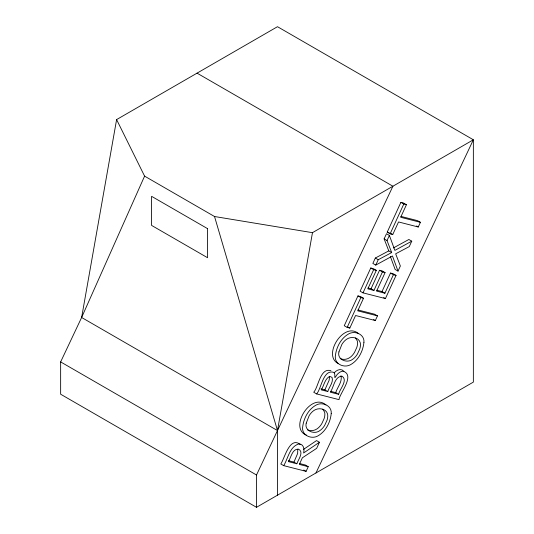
<?xml version="1.0" encoding="UTF-8"?>
<svg xmlns="http://www.w3.org/2000/svg" width="534" height="534" viewBox="0 0 534 534"><rect width="100%" height="100%" fill="white"/><g stroke="black" fill="none" stroke-linecap="round" stroke-linejoin="round"><path stroke-width="0.8" d="M116.606 119.589L81.629 317.483L60.642 361.912L60.642 394.219L256.507 507.3L473.358 382.104L473.358 139.781L277.493 26.7L116.606 119.589L144.587 176.127L214.534 216.517L312.47 232.67L473.358 139.781L315.968 472.97M312.47 232.67L277.493 430.564L277.493 495.185M144.587 176.127L81.629 317.483L277.493 430.564L214.534 216.517M377.471 315.868L357.733 310.828L363.5 298.259L360.597 296.584L357.947 295.909L344.263 325.72L347.167 327.395L349.817 328.07L355.584 315.507L375.329 320.547L377.471 315.868L374.568 314.192L357.987 309.96M396.048 275.404L393.404 274.723L384.914 293.226L376.597 291.097L385.087 272.6L382.444 271.926L373.954 290.423L367.819 288.854L376.31 270.358L373.406 268.682L370.756 268.008L360.116 291.184L363.02 292.859L385.414 298.579L396.048 275.404L393.144 273.728L390.501 273.048L382.01 291.551L376.717 290.196M375.762 265.098L378.239 259.711L391.682 252.562L388.779 250.887L375.335 258.035L372.859 263.422L375.762 265.098L392.463 255.986L398.024 271.105L400.366 265.999L395.661 253.817L409.278 246.581L411.767 241.174L408.864 239.492L393.384 247.95M388.779 250.887L384.126 238.878L386.483 233.752L389.386 235.427L394.88 250.399L411.767 241.174M387.21 232.17L400.894 202.353L403.544 203.033L406.447 204.709L400.674 217.278L420.418 222.318L418.269 226.997L398.531 221.95L392.757 234.519L390.114 233.845L387.21 232.17L389.193 232.677M300.168 444.355C289.401 436.151 284.522 458.839 280.804 463.966L283.708 465.641C288.066 458.539 289.521 446.885 298.619 443.994C303.572 443.534 304.734 449.261 303.592 452.986L319.452 442.259L316.549 440.583L303.445 449.441M316.629 393.918C321.355 388.912 323.05 368.947 333.783 372.372C336.467 374.414 332.642 381.523 337.134 374.534C338.696 372.832 340.719 371.23 343.135 371.197C355.517 375.255 339.504 393.491 339.017 399.639L316.629 393.918L313.725 392.243C318.451 387.237 320.146 367.272 330.88 370.696M347.167 327.395L360.851 297.585L363.5 298.259M363.02 292.859L373.66 269.683L376.31 270.358M391.682 252.562L387.03 240.554L389.386 235.427M390.114 233.845L403.797 204.035L406.447 204.709M367.979 287.966L371.05 288.747L379.541 270.251L382.184 270.925L385.087 272.6M320.841 388.839L324.879 389.867L329.118 380.288L329.551 376.644M288.58 460.729L293.954 462.104L297.652 453.439L297.765 449.294M327.783 391.542C329.051 387.07 333.637 382.417 332.088 377.531L330.606 376.644L329.044 376.717C324.659 379.621 323.918 385.655 321.314 389.893L327.783 391.542L324.879 389.867M296.857 463.779C298.085 459.841 304.433 451.797 298.346 449.087C292.145 448.92 291.03 457.611 288.407 461.616L296.857 463.779L293.954 462.104M330.419 391.282L335.719 392.637C337.381 387.177 342.608 381.69 340.952 375.682M338.623 394.312C339.544 389.279 348.155 380.542 342.194 376.25C334.518 376.056 333.85 387.517 330.292 392.183L338.623 394.312L335.719 392.637M283.708 465.641L306.095 471.362L308.238 466.683L305.335 465.007L299.4 463.492M319.452 442.259L316.669 448.326L302.364 457.818L299.34 464.413L308.238 466.683M256.507 507.3L256.507 474.993L392.911 186.226L197.046 73.145M334.231 372.859C336.387 369.989 341.339 367.886 343.896 371.417M400.934 216.403L417.515 220.642L420.418 222.318M340.151 358.601C343.215 359.936 346.88 359.549 349.643 357.687A11.141 6.435 -60 0 0 354.529 352.373L356.812 347.394A11.094 6.408 -60 0 0 357.313 340.972L355.531 337.909M307.444 429.85C310.508 431.185 314.172 430.798 316.936 428.935A11.141 6.435 -60 0 0 321.822 423.622L324.105 418.643A11.094 6.408 -60 0 0 324.605 412.221L322.823 409.157M338.616 363.707C321.675 356.165 343.803 320.754 358.648 333.71M306.523 435.197C288.4 428.381 310.928 391.816 325.94 404.959M400.894 202.353L403.797 204.035M416.527 225.989L418.269 226.997M391.015 233.518L392.757 234.519M384.126 238.878L387.03 240.554M375.335 258.035L378.239 259.711M398.024 271.105L395.12 269.43L390.394 256.574M390.501 273.048L393.404 274.723M379.541 270.251L382.444 271.926M370.756 268.008L373.66 269.683M382.01 291.551L384.914 293.226M371.05 288.747L373.954 290.423M383.672 297.572L385.414 298.579M357.947 295.909L360.851 297.585M373.586 319.539L375.329 320.547M348.075 327.068L349.817 328.07M303.773 470.02L306.095 471.362M60.642 361.912L256.507 474.993M306.229 423.142C304.113 430.845 314.392 434.943 319.839 430.611A11.141 6.435 -60 0 0 324.725 425.298L327.008 420.318A11.094 6.408 -60 0 0 327.509 413.897C325.947 408.376 318.291 407.442 314.052 410.419A10.96 6.328 -60 0 0 309.139 415.719L306.229 423.142M338.936 351.886C336.82 359.589 347.1 363.694 352.547 359.362A11.141 6.435 -60 0 0 357.433 354.049L359.716 349.069A11.094 6.408 -60 0 0 360.216 342.648C358.654 337.128 350.998 336.193 346.76 339.17A10.96 6.328 -60 0 0 341.847 344.47L338.936 351.886M331.227 413.55C330.339 422.461 325.633 431.752 317.536 436.111C311.282 439.449 301.844 435.37 302.604 427.56C303.512 418.636 308.178 409.324 316.302 404.966C322.576 401.615 332.014 405.727 331.227 413.55M363.934 342.301C363.047 351.212 358.341 360.503 350.244 364.862C343.989 368.2 334.551 364.115 335.312 356.311C336.22 347.387 340.886 338.075 349.009 333.717C355.284 330.366 364.722 334.478 363.934 342.301M207.539 228.632L151.583 196.325L151.583 225.401L207.539 257.708L207.539 228.632"/></g></svg>
